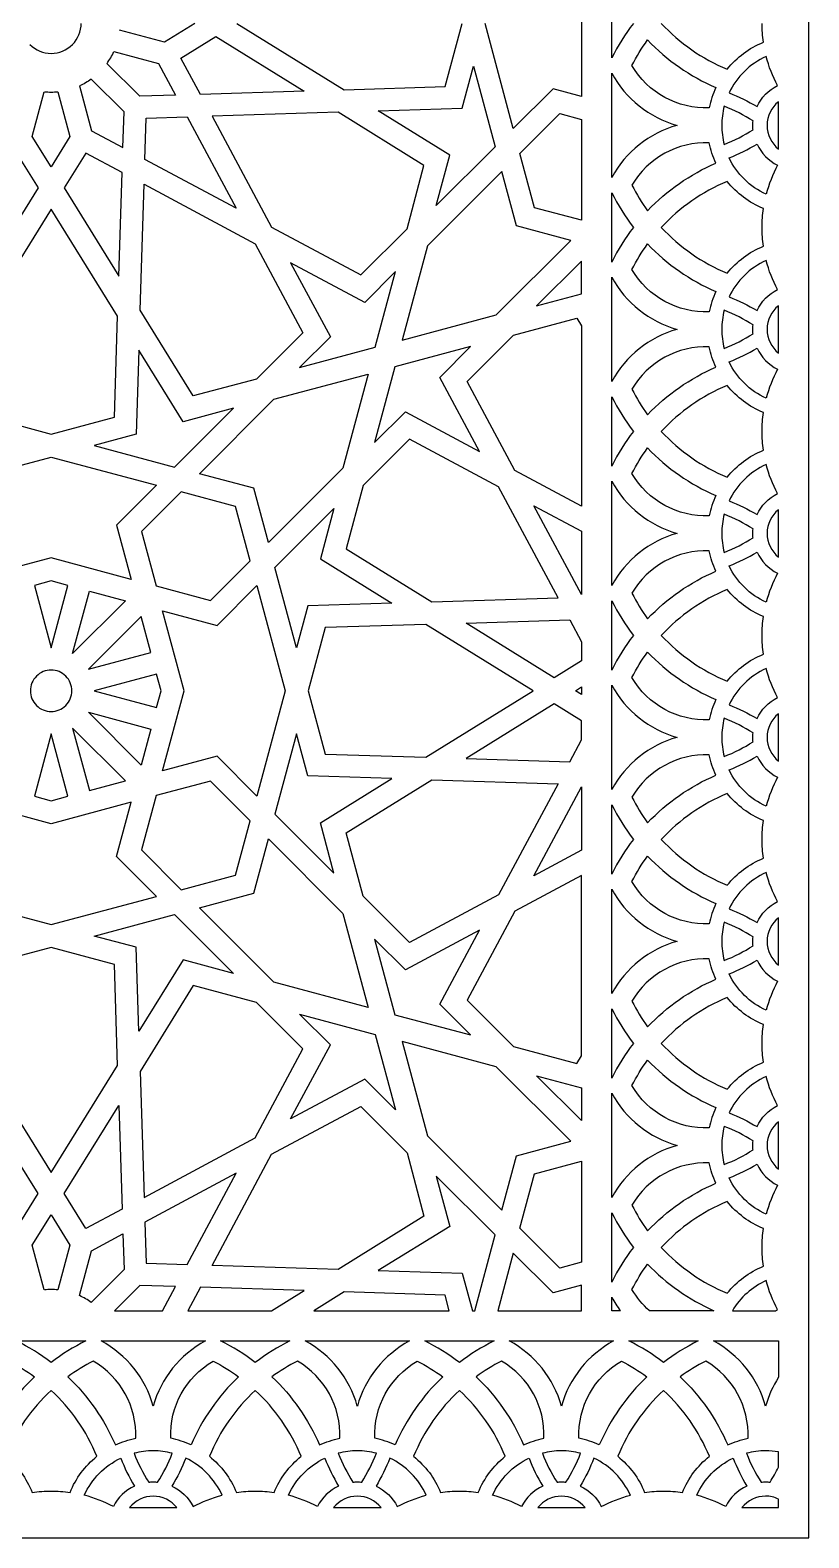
# Model space of a CAD drawing. Extents: x 7787 to 8787, y 5383 to 7383.
# Drawn here: x 8273 to 8787, y 5383 to 6378 of the extents above; entities that cross this region are included whole.
import ezdxf

# ---------------------------------------------------------------- set-up
doc = ezdxf.new("R2010")
doc.units = 0
doc.layers.add('DEFAULT_LAYER', color=1, linetype='CONTINUOUS')

msp = doc.modelspace()

# ---------------------------------------------------------------- linework, layer by layer
at = {"layer": 'DEFAULT_LAYER'}
for p, q in [((8786.82, 5382.55), (8786.82, 7382.55)), ((8636.82, 6430.79), (8636.82, 6334.32)), ((8656.82, 6359.68), (8656.82, 6405.43)), ((8381.6, 6382.55), (8361.56, 6370.13)), ((8409.45, 6382.55), (8480.19, 6338.68)), ((8546.79, 6340.79), (8557.98, 6382.55)), ((8591.8, 6313.08), (8573.19, 6382.55)), ((8361.56, 6370.13), (8331.97, 6378.06)), ((8372.46, 6359.61), (8395.53, 6373.92)), ((8395.53, 6373.92), (8453.68, 6337.85)), ((8328.17, 6363.87), (8357.76, 6355.94)), ((8345.34, 6334.42), (8323.67, 6356.08)), ((8357.76, 6355.94), (8368.9, 6335.17)), ((8385.28, 6335.68), (8372.46, 6359.61)), ((8558.16, 6326.45), (8565.59, 6354.19)), ((8565.59, 6354.19), (8579.81, 6301.09)), ((8334.95, 6324.04), (8313.29, 6345.7)), ((8656.82, 6280.78), (8656.82, 6349.62)), ((8274.39, 6307.81), (8282.32, 6337.4)), ((8291.32, 6337.4), (8299.24, 6307.81)), ((8305.5, 6341.2), (8313.43, 6311.61)), ((8368.9, 6335.17), (8345.34, 6334.42)), ((8453.68, 6337.85), (8385.28, 6335.68)), ((8480.19, 6338.68), (8546.79, 6340.79)), ((8618.06, 6339.34), (8591.8, 6313.08)), ((8636.82, 6334.32), (8618.06, 6339.34)), ((8334.21, 6300.48), (8334.95, 6324.04)), ((8476.22, 6323.87), (8393.02, 6321.24)), ((8532.85, 6288.74), (8476.22, 6323.87)), ((8502.72, 6324.7), (8558.16, 6326.45)), ((8549.85, 6295.47), (8502.72, 6324.7)), ((8596.19, 6296.7), (8622.45, 6322.96)), ((8622.45, 6322.96), (8636.82, 6319.12)), ((8766.82, 6299.57), (8766.82, 6330.83)), ((8313.43, 6311.61), (8334.21, 6300.48)), ((8348.65, 6292.73), (8349.51, 6319.86)), ((8349.51, 6319.86), (8376.64, 6320.72)), ((8376.64, 6320.72), (8408.97, 6260.41)), ((8393.02, 6321.24), (8432.34, 6247.88)), ((8636.82, 6319.12), (8636.82, 6252.52)), ((8286.82, 6287.78), (8274.39, 6307.81)), ((8299.24, 6307.81), (8286.82, 6287.78)), ((8263.87, 6296.91), (8278.18, 6273.85)), ((8309.77, 6296.91), (8295.46, 6273.85)), ((8333.69, 6284.09), (8309.77, 6296.91)), ((8408.97, 6260.41), (8348.65, 6292.73)), ((8579.81, 6301.09), (8540.94, 6262.22)), ((8540.94, 6262.22), (8549.85, 6295.47)), ((8605.8, 6260.83), (8596.19, 6296.7)), ((8331.53, 6215.7), (8333.69, 6284.09)), ((8521.66, 6246.97), (8532.85, 6288.74)), ((8584.2, 6284.71), (8535.07, 6235.58)), ((8593.81, 6248.84), (8584.2, 6284.71)), ((8278.18, 6273.85), (8242.11, 6215.7)), ((8295.46, 6273.85), (8331.53, 6215.7)), ((8345.51, 6193.16), (8348.14, 6276.35)), ((8348.14, 6276.35), (8421.5, 6237.03)), ((8656.82, 6224.97), (8656.82, 6270.73)), ((8286.82, 6259.92), (8242.95, 6189.19)), ((8330.69, 6189.19), (8286.82, 6259.92)), ((8636.82, 6252.52), (8605.8, 6260.83)), ((8432.34, 6247.88), (8491.08, 6216.4)), ((8491.08, 6216.4), (8521.66, 6246.97)), ((8629.69, 6239.23), (8593.81, 6248.84)), ((8421.5, 6237.03), (8452.98, 6178.29)), ((8535.07, 6235.58), (8518.42, 6173.45)), ((8580.56, 6190.1), (8629.69, 6239.23)), ((8444.87, 6224.5), (8471.07, 6175.62)), ((8493.75, 6198.3), (8444.87, 6224.5)), ((8636.82, 6225.59), (8607.2, 6195.97)), ((8636.82, 6203.9), (8636.82, 6225.59)), ((8514.05, 6218.6), (8493.75, 6198.3)), ((8500.68, 6168.69), (8514.05, 6218.6)), ((8656.82, 6146.08), (8656.82, 6214.92)), ((8607.2, 6195.97), (8636.82, 6203.9)), ((8380.63, 6136.53), (8345.51, 6193.16)), ((8766.82, 6164.86), (8766.82, 6196.13)), ((8328.59, 6122.58), (8330.69, 6189.19)), ((8518.42, 6173.45), (8580.56, 6190.1)), ((8591.95, 6176.68), (8633.72, 6187.87)), ((8633.72, 6187.87), (8636.82, 6182.87)), ((8636.82, 6182.87), (8636.82, 6063.8)), ((8452.98, 6178.29), (8422.4, 6147.72)), ((8471.07, 6175.62), (8450.77, 6155.32)), ((8561.37, 6146.1), (8591.95, 6176.68)), ((8344.67, 6166.65), (8342.92, 6111.22)), ((8373.9, 6119.52), (8344.67, 6166.65)), ((8450.77, 6155.32), (8500.68, 6168.69)), ((8563.58, 6169.08), (8513.67, 6155.7)), ((8543.28, 6148.78), (8563.58, 6169.08)), ((8513.67, 6155.7), (8500.3, 6105.79)), ((8422.4, 6147.72), (8380.63, 6136.53)), ((8433.79, 6134.3), (8495.93, 6150.95)), ((8495.93, 6150.95), (8479.28, 6088.81)), ((8569.48, 6099.9), (8543.28, 6148.78)), ((8592.85, 6087.37), (8561.37, 6146.1)), ((8384.66, 6085.17), (8433.79, 6134.3)), ((8656.82, 6090.27), (8656.82, 6136.02)), ((8245.05, 6122.58), (8286.82, 6111.39)), ((8286.82, 6111.39), (8328.59, 6122.58)), ((8368.28, 6089.56), (8407.15, 6128.43)), ((8407.15, 6128.43), (8373.9, 6119.52)), ((8500.3, 6105.79), (8520.6, 6126.09)), ((8520.6, 6126.09), (8569.48, 6099.9)), ((8342.92, 6111.22), (8315.19, 6103.79)), ((8315.19, 6103.79), (8368.28, 6089.56)), ((8523.27, 6108), (8492.69, 6077.43)), ((8582.01, 6076.52), (8523.27, 6108)), ((8217.34, 6077.57), (8286.82, 6096.19)), ((8286.82, 6096.19), (8356.29, 6077.57)), ((8420.54, 6075.56), (8384.66, 6085.17)), ((8479.28, 6088.81), (8430.15, 6039.68)), ((8636.82, 6063.8), (8592.85, 6087.37)), ((8356.29, 6077.57), (8330.03, 6051.31)), ((8372.67, 6073.18), (8346.41, 6046.92)), ((8408.55, 6063.57), (8372.67, 6073.18)), ((8430.15, 6039.68), (8420.54, 6075.56)), ((8492.69, 6077.43), (8481.5, 6035.66)), ((8621.33, 6003.16), (8582.01, 6076.52)), ((8656.82, 6011.37), (8656.82, 6080.21)), ((8418.16, 6027.69), (8408.55, 6063.57)), ((8636.82, 6005.34), (8605.38, 6063.99)), ((8605.38, 6063.99), (8636.82, 6047.14)), ((8434.54, 6023.31), (8473.41, 6062.17)), ((8473.41, 6062.17), (8464.5, 6028.93)), ((8766.82, 6030.16), (8766.82, 6061.42)), ((8330.03, 6051.31), (8339.64, 6015.43)), ((8346.41, 6046.92), (8356.02, 6011.05)), ((8636.82, 6047.14), (8636.82, 6005.34)), ((8481.5, 6035.66), (8538.13, 6000.53)), ((8286.82, 6029.59), (8233.99, 6015.43)), ((8339.64, 6015.43), (8286.82, 6029.59)), ((8391.9, 6001.43), (8418.16, 6027.69)), ((8448.76, 5970.21), (8434.54, 6023.31)), ((8464.5, 6028.93), (8511.63, 5999.69)), ((8286.82, 6014.39), (8275.77, 6011.43)), ((8297.86, 6011.43), (8286.82, 6014.39)), ((8275.77, 6011.43), (8286.82, 5970.21)), ((8286.82, 5970.21), (8297.86, 6011.43)), ((8301, 5966.41), (8312.05, 6007.63)), ((8312.05, 6007.63), (8335.84, 6001.25)), ((8356.02, 6011.05), (8391.9, 6001.43)), ((8396.28, 5985.05), (8422.55, 6011.32)), ((8422.55, 6011.32), (8441.16, 5941.84)), ((8538.13, 6000.53), (8621.33, 6003.16)), ((8335.84, 6001.25), (8301, 5966.41)), ((8360.41, 5994.67), (8396.28, 5985.05)), ((8374.56, 5941.84), (8360.41, 5994.67)), ((8456.19, 5997.94), (8448.76, 5970.21)), ((8511.63, 5999.69), (8456.19, 5997.94)), ((8656.82, 5955.56), (8656.82, 6001.32)), ((8346.23, 5990.87), (8311.39, 5956.03)), ((8352.6, 5967.07), (8346.23, 5990.87)), ((8467.56, 5983.61), (8456.36, 5941.84)), ((8534.16, 5985.71), (8467.56, 5983.61)), ((8604.9, 5941.84), (8534.16, 5985.71)), ((8560.67, 5986.55), (8629.07, 5988.71)), ((8618.82, 5950.48), (8560.67, 5986.55)), ((8629.07, 5988.71), (8636.82, 5974.25)), ((8636.82, 5974.25), (8636.82, 5961.64)), ((8311.39, 5956.03), (8352.6, 5967.07)), ((8636.82, 5961.64), (8618.82, 5950.48)), ((8356.4, 5952.89), (8315.19, 5941.84)), ((8359.36, 5941.84), (8356.4, 5952.89)), ((8632.75, 5941.84), (8636.82, 5944.36)), ((8636.82, 5944.36), (8636.82, 5939.32)), ((8656.82, 5876.67), (8656.82, 5945.51)), ((8315.19, 5941.84), (8356.4, 5930.8)), ((8356.4, 5930.8), (8359.36, 5941.84)), ((8360.41, 5889.02), (8374.56, 5941.84)), ((8441.16, 5941.84), (8422.55, 5872.37)), ((8456.36, 5941.84), (8467.56, 5900.08)), ((8534.16, 5897.97), (8604.9, 5941.84)), ((8618.82, 5933.2), (8560.67, 5897.13)), ((8636.82, 5922.04), (8618.82, 5933.2)), ((8636.82, 5939.32), (8632.75, 5941.84)), ((8346.23, 5892.82), (8311.39, 5927.66)), ((8311.39, 5927.66), (8352.6, 5916.61)), ((8766.82, 5895.45), (8766.82, 5926.72)), ((8286.82, 5913.47), (8275.77, 5872.26)), ((8297.86, 5872.26), (8286.82, 5913.47)), ((8335.84, 5882.44), (8301, 5917.28)), ((8301, 5917.28), (8312.05, 5876.06)), ((8352.6, 5916.61), (8346.23, 5892.82)), ((8448.76, 5913.47), (8434.54, 5860.38)), ((8456.19, 5885.74), (8448.76, 5913.47)), ((8636.82, 5909.43), (8636.82, 5922.04)), ((8629.07, 5894.97), (8636.82, 5909.43)), ((8396.28, 5898.63), (8360.41, 5889.02)), ((8422.55, 5872.37), (8396.28, 5898.63)), ((8467.56, 5900.08), (8534.16, 5897.97)), ((8560.67, 5897.13), (8629.07, 5894.97)), ((8511.63, 5883.99), (8456.19, 5885.74)), ((8464.5, 5854.76), (8511.63, 5883.99)), ((8312.05, 5876.06), (8335.84, 5882.44)), ((8391.9, 5882.25), (8356.02, 5872.64)), ((8418.16, 5855.99), (8391.9, 5882.25)), ((8481.5, 5848.03), (8538.13, 5883.15)), ((8538.13, 5883.15), (8621.33, 5880.52)), ((8621.33, 5880.52), (8582.01, 5807.16)), ((8605.38, 5819.69), (8636.82, 5878.35)), ((8636.82, 5878.35), (8636.82, 5836.54)), ((8286.82, 5854.1), (8233.99, 5868.25)), ((8275.77, 5872.26), (8286.82, 5869.3)), ((8286.82, 5869.3), (8297.86, 5872.26)), ((8339.64, 5868.25), (8286.82, 5854.1)), ((8330.03, 5832.38), (8339.64, 5868.25)), ((8356.02, 5872.64), (8346.41, 5836.76)), ((8656.82, 5820.86), (8656.82, 5866.61)), ((8408.55, 5820.12), (8418.16, 5855.99)), ((8434.54, 5860.38), (8473.41, 5821.51)), ((8473.41, 5821.51), (8464.5, 5854.76)), ((8420.54, 5808.13), (8430.15, 5844)), ((8430.15, 5844), (8479.28, 5794.87)), ((8492.69, 5806.26), (8481.5, 5848.03)), ((8346.41, 5836.76), (8372.67, 5810.5)), ((8636.82, 5836.54), (8605.38, 5819.69)), ((8356.29, 5806.11), (8330.03, 5832.38)), ((8372.67, 5810.5), (8408.55, 5820.12)), ((8636.82, 5819.88), (8592.85, 5796.32)), ((8636.82, 5700.82), (8636.82, 5819.88)), ((8217.34, 5806.11), (8286.82, 5787.5)), ((8286.82, 5787.5), (8356.29, 5806.11)), ((8384.66, 5798.51), (8420.54, 5808.13)), ((8523.27, 5775.68), (8492.69, 5806.26)), ((8582.01, 5807.16), (8523.27, 5775.68)), ((8656.82, 5741.96), (8656.82, 5810.8)), ((8315.19, 5779.9), (8368.28, 5794.12)), ((8368.28, 5794.12), (8407.15, 5755.26)), ((8433.79, 5749.38), (8384.66, 5798.51)), ((8479.28, 5794.87), (8495.93, 5732.73)), ((8592.85, 5796.32), (8561.37, 5737.58)), ((8766.82, 5760.75), (8766.82, 5792.01)), ((8342.92, 5772.47), (8315.19, 5779.9)), ((8520.6, 5757.59), (8500.3, 5777.89)), ((8500.3, 5777.89), (8513.67, 5727.98)), ((8569.48, 5783.79), (8520.6, 5757.59)), ((8543.28, 5734.91), (8569.48, 5783.79)), ((8286.82, 5772.3), (8245.05, 5761.1)), ((8328.59, 5761.1), (8286.82, 5772.3)), ((8344.67, 5717.04), (8342.92, 5772.47)), ((8373.9, 5764.16), (8344.67, 5717.04)), ((8407.15, 5755.26), (8373.9, 5764.16)), ((8330.69, 5694.5), (8328.59, 5761.1)), ((8380.63, 5747.16), (8345.51, 5690.53)), ((8422.4, 5735.97), (8380.63, 5747.16)), ((8495.93, 5732.73), (8433.79, 5749.38)), ((8452.98, 5705.39), (8422.4, 5735.97)), ((8563.58, 5714.61), (8543.28, 5734.91)), ((8561.37, 5737.58), (8591.95, 5707.01)), ((8471.07, 5708.06), (8450.77, 5728.37)), ((8450.77, 5728.37), (8500.68, 5714.99)), ((8513.67, 5727.98), (8563.58, 5714.61)), ((8656.82, 5686.15), (8656.82, 5731.91)), ((8500.68, 5714.99), (8514.05, 5665.08)), ((8421.5, 5646.65), (8452.98, 5705.39)), ((8444.87, 5659.18), (8471.07, 5708.06)), ((8518.42, 5710.24), (8535.07, 5648.1)), ((8580.56, 5693.59), (8518.42, 5710.24)), ((8591.95, 5707.01), (8633.72, 5695.81)), ((8242.95, 5694.5), (8286.82, 5623.77)), ((8286.82, 5623.77), (8330.69, 5694.5)), ((8633.72, 5695.81), (8636.82, 5700.82)), ((8345.51, 5690.53), (8348.14, 5607.34)), ((8493.75, 5685.38), (8444.87, 5659.18)), ((8514.05, 5665.08), (8493.75, 5685.38)), ((8629.69, 5644.46), (8580.56, 5693.59)), ((8636.82, 5658.1), (8607.2, 5687.72)), ((8607.2, 5687.72), (8636.82, 5679.78)), ((8636.82, 5679.78), (8636.82, 5658.1)), ((8656.82, 5607.26), (8656.82, 5676.1)), ((8278.18, 5609.84), (8242.11, 5667.99)), ((8295.46, 5609.84), (8331.53, 5667.99)), ((8331.53, 5667.99), (8333.69, 5599.59)), ((8432.34, 5635.81), (8491.08, 5667.29)), ((8491.08, 5667.29), (8521.66, 5636.71)), ((8766.82, 5626.04), (8766.82, 5657.31)), ((8348.14, 5607.34), (8421.5, 5646.65)), ((8535.07, 5648.1), (8584.2, 5598.97)), ((8393.02, 5562.45), (8432.34, 5635.81)), ((8521.66, 5636.71), (8532.85, 5594.95)), ((8584.2, 5598.97), (8593.81, 5634.85)), ((8593.81, 5634.85), (8629.69, 5644.46)), ((8605.8, 5622.86), (8636.82, 5631.17)), ((8636.82, 5631.17), (8636.82, 5564.57)), ((8408.97, 5623.28), (8348.65, 5590.95)), ((8376.64, 5562.97), (8408.97, 5623.28)), ((8579.81, 5582.59), (8540.94, 5621.46)), ((8540.94, 5621.46), (8549.85, 5588.21)), ((8596.19, 5586.98), (8605.8, 5622.86)), ((8263.87, 5586.77), (8278.18, 5609.84)), ((8309.77, 5586.77), (8295.46, 5609.84)), ((8274.39, 5575.87), (8286.82, 5595.91)), ((8286.82, 5595.91), (8299.24, 5575.87)), ((8333.69, 5599.59), (8309.77, 5586.77)), ((8532.85, 5594.95), (8476.22, 5559.82)), ((8656.82, 5551.45), (8656.82, 5597.2)), ((8348.65, 5590.95), (8349.51, 5563.82)), ((8549.85, 5588.21), (8502.72, 5558.98)), ((8622.45, 5560.72), (8596.19, 5586.98)), ((8282.32, 5546.28), (8274.39, 5575.87)), ((8299.24, 5575.87), (8291.32, 5546.28)), ((8313.43, 5572.07), (8334.21, 5583.21)), ((8334.21, 5583.21), (8334.95, 5559.65)), ((8566.4, 5532.55), (8579.81, 5582.59)), ((8305.5, 5542.48), (8313.43, 5572.07)), ((8591.8, 5570.6), (8581.61, 5532.55)), ((8618.06, 5544.34), (8591.8, 5570.6)), ((8334.95, 5559.65), (8313.29, 5537.99)), ((8349.51, 5563.82), (8376.64, 5562.97)), ((8476.22, 5559.82), (8393.02, 5562.45)), ((8502.72, 5558.98), (8558.16, 5557.23)), ((8558.16, 5557.23), (8564.77, 5532.55)), ((8636.82, 5564.57), (8622.45, 5560.72)), ((8345.34, 5549.26), (8328.63, 5532.55)), ((8368.9, 5548.52), (8345.34, 5549.26)), ((8360.34, 5532.55), (8368.9, 5548.52)), ((8385.28, 5548), (8377, 5532.55)), ((8453.68, 5545.84), (8385.28, 5548)), ((8432.26, 5532.55), (8453.68, 5545.84)), ((8480.19, 5545), (8460.12, 5532.55)), ((8546.79, 5542.9), (8480.19, 5545)), ((8636.82, 5549.37), (8618.06, 5544.34)), ((8636.82, 5532.55), (8636.82, 5549.37)), ((8549.56, 5532.55), (8546.79, 5542.9)), ((8656.82, 5532.55), (8656.82, 5541.39)), ((8328.63, 5532.55), (8360.34, 5532.55)), ((8377, 5532.55), (8432.26, 5532.55)), ((8460.12, 5532.55), (8549.56, 5532.55)), ((8564.77, 5532.55), (8566.4, 5532.55)), ((8581.61, 5532.55), (8636.82, 5532.55)), ((8662.47, 5532.55), (8656.82, 5532.55)), ((8724.08, 5532.55), (8681.56, 5532.55)), ((8736.41, 5532.55), (8764.82, 5532.55)), ((8263.94, 5512.55), (8309.69, 5512.55)), ((8319.75, 5512.55), (8388.59, 5512.55)), ((8398.65, 5512.55), (8444.4, 5512.55)), ((8454.46, 5512.55), (8523.3, 5512.55)), ((8533.35, 5512.55), (8579.1, 5512.55)), ((8589.16, 5512.55), (8658, 5512.55)), ((8668.06, 5512.55), (8713.81, 5512.55)), ((8723.87, 5512.55), (8766.82, 5512.55)), ((8766.82, 5512.55), (8766.82, 5488.56)), ((8766.82, 5429.23), (8766.82, 5439.29)), ((8766.82, 5402.55), (8766.82, 5408.18)), ((8338.54, 5402.55), (8369.8, 5402.55)), ((8473.24, 5402.55), (8504.51, 5402.55)), ((8607.95, 5402.55), (8639.21, 5402.55)), ((8742.65, 5402.55), (8766.82, 5402.55)), ((7786.82, 5382.55), (8786.82, 5382.55))]:
    msp.add_line(p, q, dxfattribs=at)
for centre, radius, start, end in [((8286.82, 6382.55), 19.8, 315, 0), ((8779.8, 6299.04), 137.12, 142.4767, 153.75188), ((8779.8, 6466.07), 123.02, 222.75747, 247.63598), ((8779.8, 6466.07), 137.12, 223.56359, 246.65601), ((8286.82, 6382.55), 19.8, 225, 270), ((8286.82, 6382.55), 19.8, 270, 315), ((8286.82, 6382.55), 45.38, 324.31154, 335.68846), ((8779.25, 6315.2), 49.9, 114.31982, 154.57033), ((8718.79, 6383), 70.38, 208.30696, 254.41197), ((8286.82, 6382.55), 45.38, 264.31154, 270), ((8286.82, 6382.55), 45.38, 270, 275.68846), ((8779.25, 6315.2), 59.3, 155.09274, 168.75967), ((8779.25, 6315.2), 49.9, 165.38219, 180), ((8692.32, 6228), 107.02, 57.37073, 68.82961), ((8779.25, 6315.2), 19.97, 128.49389, 180), ((8718.79, 6247.41), 70.38, 105.58803, 151.69304), ((8779.25, 6315.2), 49.9, 180, 194.61781), ((8692.32, 6402.41), 107.02, 291.17039, 302.62927), ((8779.25, 6315.2), 19.97, 180, 231.50611), ((8718.79, 6247.41), 56.28, 87.65454, 149.8598), ((8692.32, 6402.41), 116.42, 291.07779, 301.1935), ((8779.25, 6315.2), 29.37, 204.9363, 243.54326), ((8843.28, 6247.85), 87.36, 151.96892, 165.49442), ((8779.8, 6331.37), 123.02, 206.92141, 216.13169), ((8779.8, 6164.33), 123.02, 112.36402, 137.24253), ((8779.8, 6331.37), 137.12, 206.24812, 217.5233), ((8779.8, 6164.33), 137.12, 142.4767, 153.75188), ((8779.8, 6331.37), 123.02, 222.75747, 247.63598), ((8779.8, 6331.37), 137.12, 223.56359, 246.65601), ((8779.25, 6180.5), 49.9, 114.31982, 154.57033), ((8718.79, 6248.29), 70.38, 208.30696, 254.41197), ((8779.25, 6180.5), 59.3, 155.09274, 168.75967), ((8779.25, 6180.5), 49.9, 165.38219, 180), ((8692.32, 6093.29), 107.02, 57.37073, 68.82961), ((8779.25, 6180.5), 19.97, 128.49389, 180), ((8718.79, 6112.7), 70.38, 105.58803, 151.69304), ((8779.25, 6180.5), 49.9, 180, 194.61781), ((8692.32, 6267.7), 107.02, 291.17039, 302.62927), ((8779.25, 6180.5), 19.97, 180, 231.50611), ((8718.79, 6112.7), 56.28, 87.65454, 149.8598), ((8692.32, 6267.7), 116.42, 291.07779, 301.1935), ((8779.25, 6180.5), 29.37, 204.9363, 243.54326), ((8843.28, 6113.14), 87.36, 151.96892, 165.49442), ((8779.8, 6029.63), 123.02, 112.36402, 137.24253), ((8779.8, 6196.66), 137.12, 206.24812, 217.5233), ((8779.8, 6196.66), 123.02, 206.92141, 216.13169), ((8779.8, 6029.63), 137.12, 142.4767, 153.75188), ((8779.8, 6196.66), 123.02, 222.75747, 247.63598), ((8779.8, 6196.66), 137.12, 223.56359, 246.65601), ((8779.25, 6045.79), 49.9, 114.31982, 154.57033), ((8718.79, 6113.59), 70.38, 208.30696, 254.41197), ((8779.25, 6045.79), 59.3, 155.09274, 168.75967), ((8779.25, 6045.79), 49.9, 165.38219, 180), ((8692.32, 5958.59), 107.02, 57.37073, 68.82961), ((8779.25, 6045.79), 19.97, 128.49389, 180), ((8718.79, 5978), 70.38, 105.58803, 151.69304), ((8779.25, 6045.79), 49.9, 180, 194.61781), ((8692.32, 6133), 107.02, 291.17039, 302.62927), ((8779.25, 6045.79), 19.97, 180, 231.50611), ((8718.79, 5978), 56.28, 87.65454, 149.8598), ((8692.32, 6133), 116.42, 291.07779, 301.1935), ((8779.25, 6045.79), 29.37, 204.9363, 243.54326), ((8843.28, 5978.44), 87.36, 151.96892, 165.49442), ((8779.8, 6061.96), 123.02, 206.92141, 216.13169), ((8779.8, 5894.92), 123.02, 112.36402, 137.24253), ((8779.8, 6061.96), 137.12, 206.24812, 217.5233), ((8779.8, 5894.92), 137.12, 142.4767, 153.75188), ((8779.8, 6061.96), 123.02, 222.75747, 247.63598), ((8779.8, 6061.96), 137.12, 223.56359, 246.65601), ((8286.82, 5941.84), 13.68, 90, 135), ((8286.82, 5941.84), 13.68, 45, 90), ((8779.25, 5911.09), 49.9, 114.31982, 154.57033), ((8286.82, 5941.84), 13.68, 135, 180), ((8286.82, 5941.84), 13.68, 360, 45), ((8718.79, 5978.88), 70.38, 208.30696, 254.41197), ((8286.82, 5941.84), 13.68, 180, 225), ((8286.82, 5941.84), 13.68, 315, 0), ((8779.25, 5911.09), 59.3, 155.09274, 168.75967), ((8286.82, 5941.84), 13.68, 225, 270), ((8286.82, 5941.84), 13.68, 270, 315), ((8779.25, 5911.09), 49.9, 165.38219, 180), ((8692.32, 5823.88), 107.02, 57.37073, 68.82961), ((8779.25, 5911.09), 19.97, 128.49389, 180), ((8718.79, 5843.29), 70.38, 105.58803, 151.69304), ((8779.25, 5911.09), 49.9, 180, 194.61781), ((8692.32, 5998.29), 107.02, 291.17039, 302.62927), ((8779.25, 5911.09), 19.97, 180, 231.50611), ((8718.79, 5843.29), 56.28, 87.65454, 149.8598), ((8692.32, 5998.29), 116.42, 291.07779, 301.1935), ((8779.25, 5911.09), 29.37, 204.9363, 243.54326), ((8843.28, 5843.73), 87.36, 151.96892, 165.49442), ((8779.8, 5760.22), 123.02, 112.36402, 137.24253), ((8779.8, 5927.25), 137.12, 206.24812, 217.5233), ((8779.8, 5927.25), 123.02, 206.92141, 216.13169), ((8779.8, 5760.22), 137.12, 142.4767, 153.75188), ((8779.8, 5927.25), 123.02, 222.75747, 247.63598), ((8779.8, 5927.25), 137.12, 223.56359, 246.65601), ((8779.25, 5776.38), 49.9, 114.31982, 154.57033), ((8718.79, 5844.18), 70.38, 208.30696, 254.41197), ((8779.25, 5776.38), 59.3, 155.09274, 168.75967), ((8779.25, 5776.38), 49.9, 165.38219, 180), ((8692.32, 5689.18), 107.02, 57.37073, 68.82961), ((8779.25, 5776.38), 19.97, 128.49389, 180), ((8718.79, 5708.59), 70.38, 105.58803, 151.69304), ((8779.25, 5776.38), 49.9, 180, 194.61781), ((8779.25, 5776.38), 19.97, 180, 231.50611), ((8718.79, 5708.59), 56.28, 87.65454, 149.8598), ((8692.32, 5863.59), 107.02, 291.17039, 302.62927), ((8692.32, 5863.59), 116.42, 291.07779, 301.1935), ((8779.25, 5776.38), 29.37, 204.9363, 243.54326), ((8843.28, 5709.03), 87.36, 151.96892, 165.49442), ((8779.8, 5792.55), 123.02, 206.92141, 216.13169), ((8779.8, 5625.51), 123.02, 112.36402, 137.24253), ((8779.8, 5792.55), 137.12, 206.24812, 217.5233), ((8779.8, 5625.51), 137.12, 142.4767, 153.75188), ((8779.8, 5792.55), 123.02, 222.75747, 247.63598), ((8779.8, 5792.55), 137.12, 223.56359, 246.65601), ((8779.25, 5641.68), 49.9, 114.31982, 154.57033), ((8718.79, 5709.47), 70.38, 208.30696, 254.41197), ((8779.25, 5641.68), 59.3, 155.09274, 168.75967), ((8779.25, 5641.68), 19.97, 128.49389, 180), ((8779.25, 5641.68), 49.9, 165.38219, 180), ((8692.32, 5554.47), 107.02, 57.37073, 68.82961), ((8718.79, 5573.88), 70.38, 105.58803, 151.69304), ((8779.25, 5641.68), 49.9, 180, 194.61781), ((8692.32, 5728.88), 107.02, 291.17039, 302.62927), ((8779.25, 5641.68), 19.97, 180, 231.50611), ((8718.79, 5573.88), 56.28, 87.65454, 149.8598), ((8692.32, 5728.88), 116.42, 291.07779, 301.1935), ((8779.25, 5641.68), 29.37, 204.9363, 243.54326), ((8843.28, 5574.32), 87.36, 151.96892, 165.49442), ((8779.8, 5657.84), 137.12, 206.24812, 217.5233), ((8779.8, 5657.84), 123.02, 206.92141, 216.13169), ((8779.8, 5490.81), 123.02, 112.36402, 137.24253), ((8779.8, 5490.81), 137.12, 142.4767, 153.75188), ((8779.8, 5657.84), 123.02, 222.75747, 247.63598), ((8779.8, 5657.84), 137.12, 223.56359, 246.02233), ((8286.82, 5501.13), 45.38, 90, 95.68846), ((8286.82, 5501.13), 45.38, 84.31154, 90), ((8779.25, 5506.97), 49.9, 114.31982, 149.15699), ((8286.82, 5501.13), 45.38, 54.31154, 65.68846), ((8718.79, 5574.77), 70.38, 208.30696, 216.85158), ((8203.3, 5389.57), 137.12, 52.4767, 63.75188), ((8370.34, 5389.57), 137.12, 116.24812, 127.5233), ((8286.38, 5450.59), 70.38, 15.58803, 61.69304), ((8421.97, 5450.59), 70.38, 118.30696, 164.41197), ((8338.01, 5389.57), 137.12, 52.4767, 63.75188), ((8505.04, 5389.57), 137.12, 116.24812, 127.5233), ((8421.08, 5450.59), 70.38, 15.58803, 61.69304), ((8556.67, 5450.59), 70.38, 118.30696, 164.41197), ((8472.71, 5389.57), 137.12, 52.4767, 63.75188), ((8639.75, 5389.57), 137.12, 116.24812, 127.5233), ((8555.79, 5450.59), 70.38, 15.58803, 61.69304), ((8691.38, 5450.59), 70.38, 118.30696, 164.41197), ((8607.42, 5389.57), 137.12, 52.4767, 63.75188), ((8774.45, 5389.57), 137.12, 116.24812, 127.5233), ((8690.49, 5450.59), 70.38, 15.58803, 61.69304), ((8370.34, 5389.57), 123.02, 116.92141, 126.13169), ((8286.38, 5450.59), 56.28, 357.65454, 59.8598), ((8505.04, 5389.57), 123.02, 116.92141, 126.13169), ((8421.08, 5450.59), 56.28, 357.65454, 59.8598), ((8639.75, 5389.57), 123.02, 116.92141, 126.13169), ((8555.79, 5450.59), 56.28, 357.65454, 59.8598), ((8774.45, 5389.57), 123.02, 116.92141, 126.13169), ((8690.49, 5450.59), 56.28, 357.65454, 59.8598), ((8370.34, 5389.57), 137.12, 133.56359, 156.65601), ((8505.04, 5389.57), 137.12, 133.56359, 156.65601), ((8639.75, 5389.57), 137.12, 133.56359, 156.65601), ((8774.45, 5389.57), 137.12, 133.56359, 156.65601), ((8826.08, 5450.59), 70.38, 147.35085, 164.41197), ((8370.34, 5389.57), 123.02, 132.75747, 157.63598), ((8203.3, 5389.57), 123.02, 22.36402, 47.24253), ((8505.04, 5389.57), 123.02, 132.75747, 157.63598), ((8338.01, 5389.57), 123.02, 22.36402, 47.24253), ((8639.75, 5389.57), 123.02, 132.75747, 157.63598), ((8472.71, 5389.57), 123.02, 22.36402, 47.24253), ((8774.45, 5389.57), 123.02, 132.75747, 157.63598), ((8607.42, 5389.57), 123.02, 22.36402, 47.24253), ((8354.17, 5390.12), 59.3, 65.09274, 78.75967), ((8488.88, 5390.12), 59.3, 65.09274, 78.75967), ((8623.58, 5390.12), 59.3, 65.09274, 78.75967), ((8354.17, 5390.12), 49.9, 90, 104.61781), ((8441.38, 5477.06), 107.02, 201.17039, 212.62927), ((8354.17, 5390.12), 49.9, 75.38219, 90), ((8266.97, 5477.06), 107.02, 327.37073, 338.82961), ((8488.88, 5390.12), 49.9, 90, 104.61781), ((8576.08, 5477.06), 107.02, 201.17039, 212.62927), ((8488.88, 5390.12), 49.9, 75.38219, 90), ((8401.67, 5477.06), 107.02, 327.37073, 338.82961), ((8623.58, 5390.12), 49.9, 90, 104.61781), ((8710.79, 5477.06), 107.02, 201.17039, 212.62927), ((8623.58, 5390.12), 49.9, 75.38219, 90), ((8536.38, 5477.06), 107.02, 327.37073, 338.82961), ((8758.29, 5390.12), 49.9, 90, 104.61781), ((8845.49, 5477.06), 107.02, 201.17039, 212.62927), ((8758.29, 5390.12), 49.9, 80.1543, 90), ((8441.38, 5477.06), 116.42, 201.07779, 211.1935), ((8354.17, 5390.12), 49.9, 24.31982, 64.57033), ((8576.08, 5477.06), 116.42, 201.07779, 211.1935), ((8488.88, 5390.12), 49.9, 24.31982, 64.57033), ((8710.79, 5477.06), 116.42, 201.07779, 211.1935), ((8623.58, 5390.12), 49.9, 24.31982, 64.57033), ((8845.49, 5477.06), 116.42, 201.07779, 211.1935), ((8671.08, 5477.06), 107.02, 327.37073, 333.45321), ((8354.17, 5390.12), 29.37, 114.9363, 153.54326), ((8488.88, 5390.12), 29.37, 114.9363, 153.54326), ((8623.58, 5390.12), 29.37, 114.9363, 153.54326), ((8758.29, 5390.12), 29.37, 114.9363, 153.54326), ((8286.82, 5326.1), 87.36, 61.96892, 75.49442), ((8354.17, 5390.12), 19.97, 90, 141.50611), ((8354.17, 5390.12), 19.97, 38.49389, 90), ((8421.52, 5326.1), 87.36, 61.96892, 75.49442), ((8488.88, 5390.12), 19.97, 90, 141.50611), ((8488.88, 5390.12), 19.97, 38.49389, 90), ((8556.23, 5326.1), 87.36, 61.96892, 75.49442), ((8623.58, 5390.12), 19.97, 90, 141.50611), ((8623.58, 5390.12), 19.97, 38.49389, 90), ((8690.93, 5326.1), 87.36, 61.96892, 75.49442), ((8758.29, 5390.12), 19.97, 90, 141.50611), ((8758.29, 5390.12), 19.97, 64.71027, 90)]:
    msp.add_arc(centre, radius, start, end, dxfattribs=at)
at = {"layer": 'DEFAULT_LAYER', "extrusion": (0, 0, -1)}
for centre, radius, start, end in [((-8843.28, 6382.55), 87.36, 351.79778, 0), ((-8779.8, 6299.04), 123.02, 26.92141, 36.13169), ((-8779.25, 6315.2), 59.3, 38.73294, 67.76315), ((-8718.79, 6383), 56.28, 267.65454, 329.8598), ((-8843.28, 6382.55), 87.36, 331.96892, 345.49442), ((-8286.82, 6382.55), 45.38, 234.31154, 245.68846), ((-8779.25, 6315.2), 29.37, 24.9363, 63.54326), ((-8692.32, 6228), 116.42, 111.07779, 121.1935), ((-8779.25, 6315.2), 29.37, 0, 5.71559), ((-8779.25, 6315.2), 29.37, 354.28441, 0), ((-8779.25, 6315.2), 59.3, 335.09274, 348.75967), ((-8779.25, 6315.2), 49.9, 294.31982, 334.57033), ((-8779.8, 6164.33), 137.12, 43.56359, 66.65601), ((-8779.25, 6315.2), 59.3, 292.23685, 321.26706), ((-8843.28, 6247.85), 87.36, 0, 8.20222), ((-8843.28, 6247.85), 87.36, 351.79778, 0), ((-8779.8, 6164.33), 123.02, 26.92141, 36.13169), ((-8779.25, 6180.5), 59.3, 38.73294, 67.76315), ((-8843.28, 6247.85), 87.36, 331.96892, 345.49442), ((-8718.79, 6248.29), 56.28, 267.65454, 329.8598), ((-8779.25, 6180.5), 29.37, 24.9363, 63.54326), ((-8692.32, 6093.29), 116.42, 111.07779, 121.1935), ((-8779.25, 6180.5), 29.37, 360, 5.71559), ((-8779.25, 6180.5), 29.37, 354.28441, 0), ((-8779.25, 6180.5), 59.3, 335.09274, 348.75967), ((-8779.8, 6029.63), 137.12, 43.56359, 66.65601), ((-8779.25, 6180.5), 49.9, 294.31982, 334.57033), ((-8779.25, 6180.5), 59.3, 292.23685, 321.26706), ((-8843.28, 6113.14), 87.36, 0, 8.20222), ((-8843.28, 6113.14), 87.36, 351.79778, 0), ((-8779.8, 6029.63), 123.02, 26.92141, 36.13169), ((-8779.25, 6045.79), 59.3, 38.73294, 67.76315), ((-8718.79, 6113.59), 56.28, 267.65454, 329.8598), ((-8843.28, 6113.14), 87.36, 331.96892, 345.49442), ((-8692.32, 5958.59), 116.42, 111.07779, 121.1935), ((-8779.25, 6045.79), 29.37, 24.9363, 63.54326), ((-8779.25, 6045.79), 29.37, 0, 5.71559), ((-8779.25, 6045.79), 29.37, 354.28441, 0), ((-8779.25, 6045.79), 59.3, 335.09274, 348.75967), ((-8779.25, 6045.79), 49.9, 294.31982, 334.57033), ((-8779.8, 5894.92), 137.12, 43.56359, 66.65601), ((-8779.25, 6045.79), 59.3, 292.23685, 321.26706), ((-8843.28, 5978.44), 87.36, 0, 8.20222), ((-8843.28, 5978.44), 87.36, 351.79778, 0), ((-8779.8, 5894.92), 123.02, 26.92141, 36.13169), ((-8779.25, 5911.09), 59.3, 38.73294, 67.76315), ((-8843.28, 5978.44), 87.36, 331.96892, 345.49442), ((-8718.79, 5978.88), 56.28, 267.65454, 329.8598), ((-8779.25, 5911.09), 29.37, 24.9363, 63.54326), ((-8692.32, 5823.88), 116.42, 111.07779, 121.1935), ((-8779.25, 5911.09), 29.37, 0, 5.71559), ((-8779.25, 5911.09), 29.37, 354.28441, 0), ((-8779.25, 5911.09), 59.3, 335.09274, 348.75967), ((-8779.8, 5760.22), 137.12, 43.56359, 66.65601), ((-8779.25, 5911.09), 49.9, 294.31982, 334.57033), ((-8779.25, 5911.09), 59.3, 292.23685, 321.26706), ((-8843.28, 5843.73), 87.36, 0, 8.20222), ((-8843.28, 5843.73), 87.36, 351.79778, 0), ((-8779.8, 5760.22), 123.02, 26.92141, 36.13169), ((-8779.25, 5776.38), 59.3, 38.73294, 67.76315), ((-8718.79, 5844.18), 56.28, 267.65454, 329.8598), ((-8843.28, 5843.73), 87.36, 331.96892, 345.49442), ((-8692.32, 5689.18), 116.42, 111.07779, 121.1935), ((-8779.25, 5776.38), 29.37, 24.9363, 63.54326), ((-8779.25, 5776.38), 29.37, 360, 5.71559), ((-8779.25, 5776.38), 29.37, 354.28441, 0), ((-8779.25, 5776.38), 59.3, 335.09274, 348.75967), ((-8779.25, 5776.38), 49.9, 294.31982, 334.57033), ((-8779.8, 5625.51), 137.12, 43.56359, 66.65601), ((-8779.25, 5776.38), 59.3, 292.23685, 321.26706), ((-8843.28, 5709.03), 87.36, 0, 8.20222), ((-8843.28, 5709.03), 87.36, 351.79778, 0), ((-8779.8, 5625.51), 123.02, 26.92141, 36.13169), ((-8779.25, 5641.68), 59.3, 38.73294, 67.76315), ((-8843.28, 5709.03), 87.36, 331.96892, 345.49442), ((-8718.79, 5709.47), 56.28, 267.65454, 329.8598), ((-8779.25, 5641.68), 29.37, 24.9363, 63.54326), ((-8692.32, 5554.47), 116.42, 111.07779, 121.1935), ((-8779.25, 5641.68), 29.37, 0, 5.71559), ((-8779.25, 5641.68), 29.37, 354.28441, 0), ((-8779.25, 5641.68), 59.3, 335.09274, 348.75967), ((-8779.8, 5490.81), 137.12, 43.56359, 66.65601), ((-8779.25, 5641.68), 49.9, 294.31982, 334.57033), ((-8779.25, 5641.68), 59.3, 292.23685, 321.26706), ((-8843.28, 5574.32), 87.36, 0, 8.20222), ((-8843.28, 5574.32), 87.36, 351.79778, 0), ((-8779.8, 5490.81), 123.02, 26.92141, 36.13169), ((-8779.25, 5506.97), 59.3, 38.73294, 67.76315), ((-8718.79, 5574.77), 56.28, 311.40978, 329.8598), ((-8843.28, 5574.32), 87.36, 331.96892, 345.49442), ((-8779.25, 5506.97), 29.37, 60.56771, 63.54326), ((-8203.3, 5389.57), 123.02, 116.92141, 126.13169), ((-8421.97, 5450.59), 56.28, 357.65454, 59.8598), ((-8338.01, 5389.57), 123.02, 116.92141, 126.13169), ((-8556.67, 5450.59), 56.28, 357.65454, 59.8598), ((-8472.71, 5389.57), 123.02, 116.92141, 126.13169), ((-8691.38, 5450.59), 56.28, 357.65454, 59.8598), ((-8607.42, 5389.57), 123.02, 116.92141, 126.13169), ((-8203.3, 5389.57), 137.12, 133.56359, 156.65601), ((-8338.01, 5389.57), 137.12, 133.56359, 156.65601), ((-8472.71, 5389.57), 137.12, 133.56359, 156.65601), ((-8607.42, 5389.57), 137.12, 133.56359, 156.65601), ((-8354.17, 5390.12), 59.3, 65.09274, 78.75967), ((-8488.88, 5390.12), 59.3, 65.09274, 78.75967), ((-8623.58, 5390.12), 59.3, 65.09274, 78.75967), ((-8758.29, 5390.12), 59.3, 65.09274, 78.75967), ((-8219.47, 5390.12), 59.3, 128.73294, 157.76315), ((-8354.17, 5390.12), 59.3, 22.23685, 51.26706), ((-8354.17, 5390.12), 59.3, 128.73294, 157.76315), ((-8488.88, 5390.12), 59.3, 22.23685, 51.26706), ((-8488.88, 5390.12), 59.3, 128.73294, 157.76315), ((-8623.58, 5390.12), 59.3, 22.23685, 51.26706), ((-8623.58, 5390.12), 59.3, 128.73294, 157.76315), ((-8758.29, 5390.12), 59.3, 22.23685, 51.26706), ((-8354.17, 5390.12), 49.9, 24.31982, 64.57033), ((-8266.97, 5477.06), 116.42, 201.07779, 211.1935), ((-8488.88, 5390.12), 49.9, 24.31982, 64.57033), ((-8401.67, 5477.06), 116.42, 201.07779, 211.1935), ((-8623.58, 5390.12), 49.9, 24.31982, 64.57033), ((-8536.38, 5477.06), 116.42, 201.07779, 211.1935), ((-8758.29, 5390.12), 49.9, 24.31982, 64.57033), ((-8354.17, 5390.12), 29.37, 84.28441, 90), ((-8354.17, 5390.12), 29.37, 90, 95.71559), ((-8354.17, 5390.12), 29.37, 114.9363, 153.54326), ((-8488.88, 5390.12), 29.37, 84.28441, 90), ((-8488.88, 5390.12), 29.37, 90, 95.71559), ((-8488.88, 5390.12), 29.37, 114.9363, 153.54326), ((-8623.58, 5390.12), 29.37, 84.28441, 90), ((-8623.58, 5390.12), 29.37, 90, 95.71559), ((-8623.58, 5390.12), 29.37, 114.9363, 153.54326), ((-8758.29, 5390.12), 29.37, 84.28441, 90), ((-8758.29, 5390.12), 29.37, 90, 95.71559), ((-8286.82, 5326.1), 87.36, 81.79778, 90), ((-8286.82, 5326.1), 87.36, 90, 98.20222), ((-8421.52, 5326.1), 87.36, 61.96892, 75.49442), ((-8421.52, 5326.1), 87.36, 81.79778, 90), ((-8421.52, 5326.1), 87.36, 90, 98.20222), ((-8556.23, 5326.1), 87.36, 61.96892, 75.49442), ((-8556.23, 5326.1), 87.36, 81.79778, 90), ((-8556.23, 5326.1), 87.36, 90, 98.20222), ((-8690.93, 5326.1), 87.36, 61.96892, 75.49442), ((-8690.93, 5326.1), 87.36, 81.79778, 90), ((-8690.93, 5326.1), 87.36, 90, 98.20222)]:
    msp.add_arc(centre, radius, start, end, dxfattribs=at)

doc.saveas('drawing.dxf')
